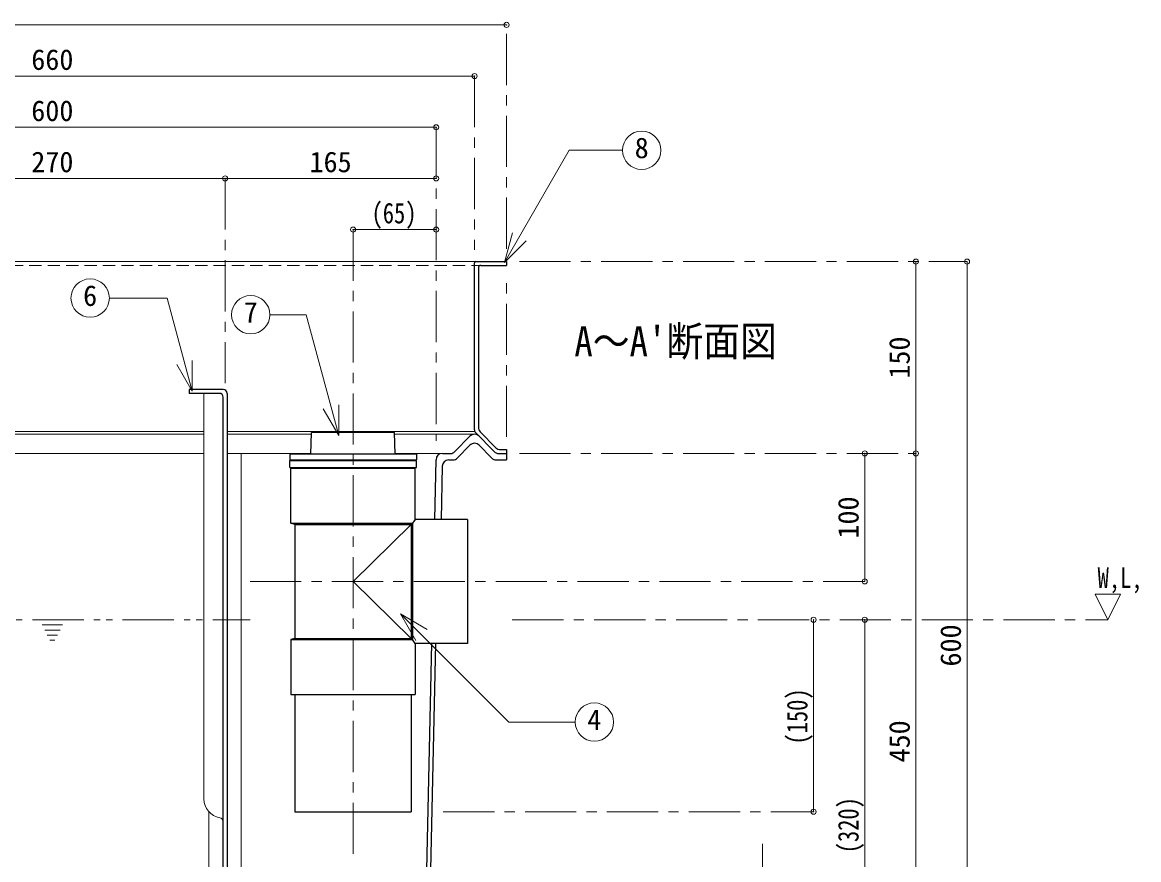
# Model space of a CAD drawing. Units: millimetres at full size, sheet at 1:8. Extents: x -1680 to 1560, y -1128 to 1120.
# Drawn here: x -789 to 84, y -672 to -17 of the extents above; entities that cross this region are included whole.
import ezdxf
from ezdxf.enums import TextEntityAlignment as Align

# ---------------------------------------------------------------- set-up
doc = ezdxf.new("R2010")
doc.units = ezdxf.units.MM
doc.header["$LTSCALE"] = 8
doc.header["$PDMODE"] = 32
doc.header["$PDSIZE"] = 4
for name, pattern in [('CHAIN1', [8, 5, -1, 1, -1]), ('DASHED1', [1.8, 1.2, -0.6]), ('DOUBLE_CHAIN1', [8.8, 5, -1, 0.6, -0.6, 0.6, -1])]:
    doc.linetypes.add(name, pattern=pattern)
doc.layers.add('0-0_ﾚｲﾔ1', color=4, linetype='Continuous', lineweight=9)
doc.styles.add('ＭＳ ゴシック', font='')
doc.styles.get('ＭＳ ゴシック').set_extended_font_data('MS Gothic')

msp = doc.modelspace()

# ---------------------------------------------------------------- linework, layer by layer
at = {"layer": '0-0_ﾚｲﾔ1'}
for p, q in [((-1120.277, -19.279), (-410.277, -19.279)), ((-435.277, -59.279), (-1095.277, -59.279)), ((-1065.277, -99.279), (-465.277, -99.279)), ((-630.277, -139.279), (-900.277, -139.279)), ((-465.277, -139.279), (-630.277, -139.279)), ((-465.277, -179.279), (-530.277, -179.279)), ((-1096.215, -204.279), (-434.34, -204.279)), ((-90.277, -354.279), (-90.277, -204.279)), ((-50.277, -204.279), (-50.277, -804.279)), ((-883.777, -337.042), (-646.777, -337.042)), ((-883.777, -339.279), (-646.777, -339.279)), ((-628.777, -337.042), (-435.055, -337.042)), ((-628.777, -339.279), (-562.821, -339.279)), ((-497.733, -339.279), (-435.277, -339.279)), ((-883.777, -354.279), (-646.777, -354.279)), ((-628.777, -354.279), (-563.263, -354.279)), ((-617.688, -699.279), (-617.688, -354.279)), ((-460.387, -354.279), (-497.292, -354.279)), ((-130.277, -354.279), (-130.277, -454.279)), ((-90.277, -804.279), (-90.277, -354.279)), ((-484.777, -409.779), (-530.277, -454.279)), ((-530.277, -454.279), (-484.777, -498.779)), ((-170.277, -634.279), (-170.277, -484.279)), ((-130.277, -484.279), (-130.277, -804.279)), ((-642.866, -634.381), (-642.866, -697.264)), ((-210.277, -744.279), (-210.277, -659.279))]:
    msp.add_line(p, q, dxfattribs=at)
at = {"layer": '0-0_ﾚｲﾔ1', "linetype": 'CHAIN1'}
for p, q in [((-410.277, -194.279), (-410.277, -19.279)), ((-435.277, -59.279), (-435.277, -195.217)), ((-465.277, -99.279), (-465.277, -344.279)), ((-630.277, -139.279), (-630.277, -299.279)), ((-530.277, -179.279), (-530.277, -669.279)), ((-400.277, -204.279), (-50.277, -204.279)), ((-410.277, -341.279), (-410.277, -217.279)), ((-400.277, -354.279), (-90.277, -354.279)), ((-610.777, -454.279), (-130.277, -454.279)), ((-405.777, -484.279), (59.723, -484.279)), ((-459.777, -634.279), (-170.277, -634.279))]:
    msp.add_line(p, q, dxfattribs=at)
at = {"layer": '0-0_ﾚｲﾔ1', "color": 7, "lineweight": 18}
for p, q in [((-411.903, -205.112), (-361.207, -117.303)), ((-361.207, -117.303), (-319.636, -117.303)), ((-411.903, -205.112), (-405.691, -181.929)), ((-411.903, -205.112), (-394.933, -188.141)), ((-720.74, -232.808), (-675.456, -232.808)), ((-655.96, -305.567), (-675.456, -232.808)), ((-595.252, -245.843), (-566.777, -245.843)), ((-541.495, -340.198), (-566.777, -245.843)), ((-655.96, -305.567), (-667.96, -284.783)), ((-655.96, -305.567), (-655.96, -281.567)), ((-646.777, -307.279), (-646.777, -624.279)), ((-541.495, -340.198), (-553.495, -319.413)), ((-541.495, -340.198), (-541.495, -316.198)), ((69.723, -464.279), (59.723, -484.279)), ((-493.07, -479.738), (-472.285, -491.738)), ((-493.07, -479.738), (-481.07, -500.523))]:
    msp.add_line(p, q, dxfattribs=at)
at = {"layer": '0-0_ﾚｲﾔ1', "linetype": 'DASHED1'}
msp.add_line((-1100.152, -207.279), (-430.402, -207.279), dxfattribs=at)
at = {"layer": '0-0_ﾚｲﾔ1', "color": 5, "lineweight": 25}
for p, q in [((-435.277, -335.908), (-435.277, -205.217)), ((-434.34, -204.279), (-410.277, -204.279)), ((-432.277, -209.154), (-432.277, -333.868)), ((-430.402, -207.279), (-410.277, -207.279)), ((-410.277, -204.279), (-410.277, -207.279)), ((-658.277, -304.279), (-658.277, -307.279)), ((-631.777, -304.279), (-658.277, -304.279)), ((-634.777, -307.279), (-658.277, -307.279)), ((-631.777, -704.279), (-631.777, -310.279)), ((-628.777, -307.279), (-628.777, -704.279)), ((-563.277, -354.779), (-562.777, -337.779)), ((-497.777, -337.779), (-562.777, -337.779)), ((-497.277, -354.779), (-497.777, -337.779)), ((-419.959, -352.777), (-434.421, -338.007)), ((-430.85, -337.366), (-418.698, -349.777)), ((-450.595, -352.777), (-438.85, -340.781)), ((-438.85, -347.781), (-448.637, -357.777)), ((-421.918, -357.777), (-431.704, -347.781)), ((-579.777, -354.779), (-579.777, -359.279)), ((-480.777, -354.779), (-579.777, -354.779)), ((-480.777, -354.779), (-480.777, -359.279)), ((-460.387, -354.279), (-454.168, -354.279)), ((-416.387, -354.279), (-410.277, -354.279)), ((-415.125, -351.279), (-410.277, -351.279)), ((-410.277, -351.279), (-410.277, -359.279)), ((-579.777, -359.279), (-480.777, -359.279)), ((-579.777, -359.779), (-480.777, -359.779)), ((-579.777, -365.279), (-579.777, -359.779)), ((-578.777, -408.779), (-578.777, -365.779)), ((-578.777, -365.779), (-481.777, -365.779)), ((-481.777, -405.779), (-481.777, -365.779)), ((-466.422, -405.779), (-465.386, -359.168)), ((-460.496, -364.168), (-461.42, -405.779)), ((-455.497, -359.279), (-452.21, -359.279)), ((-418.345, -359.279), (-410.277, -359.279)), ((-575.777, -409.779), (-575.777, -498.779)), ((-484.777, -409.779), (-483.777, -408.779)), ((-440.777, -405.779), (-481.777, -405.779)), ((-578.777, -499.779), (-483.777, -499.779)), ((-575.777, -498.779), (-484.777, -498.779)), ((-484.777, -498.779), (-483.777, -499.779)), ((-481.777, -502.779), (-483.777, -499.779)), ((-481.777, -502.779), (-481.777, -542.779)), ((-474.625, -774.946), (-468.577, -502.779)), ((-471.691, -777.946), (-465.576, -502.779)), ((-578.777, -542.779), (-481.777, -542.779)), ((-484.777, -542.779), (-484.777, -634.279))]:
    msp.add_line(p, q, dxfattribs=at)
at = {"layer": '0-0_ﾚｲﾔ1', "linetype": 'DOUBLE_CHAIN1'}
for p, q in [((-1062.388, -484.279), (-610.777, -484.279)), ((-773.277, -488.279), (-757.277, -488.279)), ((-771.277, -492.279), (-759.277, -492.279)), ((-769.277, -496.279), (-761.277, -496.279)), ((-767.277, -500.279), (-763.277, -500.279))]:
    msp.add_line(p, q, dxfattribs=at)
at = {"layer": '0-0_ﾚｲﾔ1', "color": 5, "lineweight": 25}
for points in [[(-579.777, -365.279), (-480.777, -365.279), (-480.777, -359.779)], [(-575.777, -409.779), (-578.777, -408.779), (-483.777, -408.779)], [(-575.777, -409.779), (-484.777, -409.779), (-484.777, -498.779)], [(-481.777, -405.779), (-483.777, -408.779), (-483.777, -499.779)], [(-440.777, -405.779), (-440.777, -502.779), (-481.777, -502.779)], [(-575.777, -498.779), (-578.777, -499.779), (-578.777, -542.779)], [(-575.777, -542.779), (-575.777, -634.279), (-484.777, -634.279)]]:
    msp.add_lwpolyline(points, dxfattribs=at)
at = {"layer": '0-0_ﾚｲﾔ1', "color": 7, "lineweight": 18}
for points in [[(59.723, -484.279), (49.723, -464.279), (69.723, -464.279)], [(-493.07, -479.738), (-408.588, -564.22), (-356.638, -564.22)]]:
    msp.add_lwpolyline(points, dxfattribs=at)
for centre in [(-304.636, -117.303), (-735.74, -232.808), (-610.252, -245.843), (-341.638, -564.22)]:
    msp.add_circle(centre, 15, dxfattribs=at)
at = {"layer": '0-0_ﾚｲﾔ1', "color": 5, "lineweight": 25}
for centre, radius, start, end in [((-434.34, -205.217), 0.938, 90, 180), ((-430.402, -209.154), 1.875, 90, 180), ((-631.777, -307.279), 3, 0, 90), ((-634.777, -310.279), 3, 0, 90), ((-435.277, -344.279), 5, 44.3947, 135.6053), ((-432.277, -335.908), 3, 180, 224.3947), ((-427.277, -333.868), 5, 180, 224.3947), ((-435.277, -351.279), 5, 44.3947, 135.6053), ((-460.387, -359.279), 5, 90, 178.72697), ((-454.168, -349.279), 5, 270, 315.6053), ((-416.387, -349.279), 5, 224.3947, 270), ((-415.125, -346.279), 5, 224.3947, 270), ((-455.497, -364.279), 5, 90, 178.72697), ((-452.21, -354.279), 5, 270, 315.6053), ((-418.345, -354.279), 5, 224.3947, 270)]:
    msp.add_arc(centre, radius, start, end, dxfattribs=at)
at = {"layer": '0-0_ﾚｲﾔ1', "color": 7, "lineweight": 18}
for centre, radius, start, end in [((-631.777, -624.279), 15, 180, 260.40593), ((-634.777, -642.028), 3, 0, 80.40593)]:
    msp.add_arc(centre, radius, start, end, dxfattribs=at)
at = {"layer": '0-0_ﾚｲﾔ1', "color": 1}
for p in [(-410.277, -19.279), (-435.277, -59.279), (-465.277, -99.279), (-630.277, -139.279), (-465.277, -139.279), (-530.277, -179.279), (-465.277, -179.279), (-90.277, -204.279), (-50.277, -204.279), (-130.277, -354.279), (-90.277, -354.279), (-130.277, -454.279), (-170.277, -484.279), (-130.277, -484.279), (-170.277, -634.279)]:
    msp.add_point(p, dxfattribs=at)

# ---------------------------------------------------------------- texts
at = {"layer": '0-0_ﾚｲﾔ1', "color": 7, "style": 'ＭＳ ゴシック'}
for s, p in [('660', (-781.777, -59.279)), ('600', (-781.777, -99.279)), ('8', (-310.136, -128.303)), ('270', (-781.777, -139.279)), ('165', (-564.277, -139.279)), ('6', (-741.24, -243.808)), ('7', (-615.752, -256.843)), ('4', (-347.138, -575.22))]:
    msp.add_text(s, height=16.13, dxfattribs=at).set_placement(p, align=Align.BOTTOM_LEFT)
for s, height, width, p in [('(65)', 16.13, 0.8, (-515.777, -179.279)), ("A～A'断面図", 23.46, 0.9, (-357.277, -285.279)), ('W,L,', 16.13, 0.8, (51.723, -464.279))]:
    msp.add_text(s, height=height, dxfattribs=dict(at, width=width)).set_placement(p, align=Align.BOTTOM_LEFT)
for s, p in [('150', (-90.277, -295.779)), ('100', (-130.277, -420.779)), ('600', (-50.277, -520.779)), ('450', (-90.277, -595.779))]:
    msp.add_text(s, height=16.13, rotation=90, dxfattribs=at).set_placement(p, align=Align.BOTTOM_LEFT)
at = {"layer": '0-0_ﾚｲﾔ1', "color": 7, "style": 'ＭＳ ゴシック', "width": 0.8}
for s, p in [('(150)', (-170.277, -581.779)), ('(320)', (-130.277, -666.779))]:
    msp.add_text(s, height=16.13, rotation=90, dxfattribs=at).set_placement(p, align=Align.BOTTOM_LEFT)

doc.saveas('drawing.dxf')
